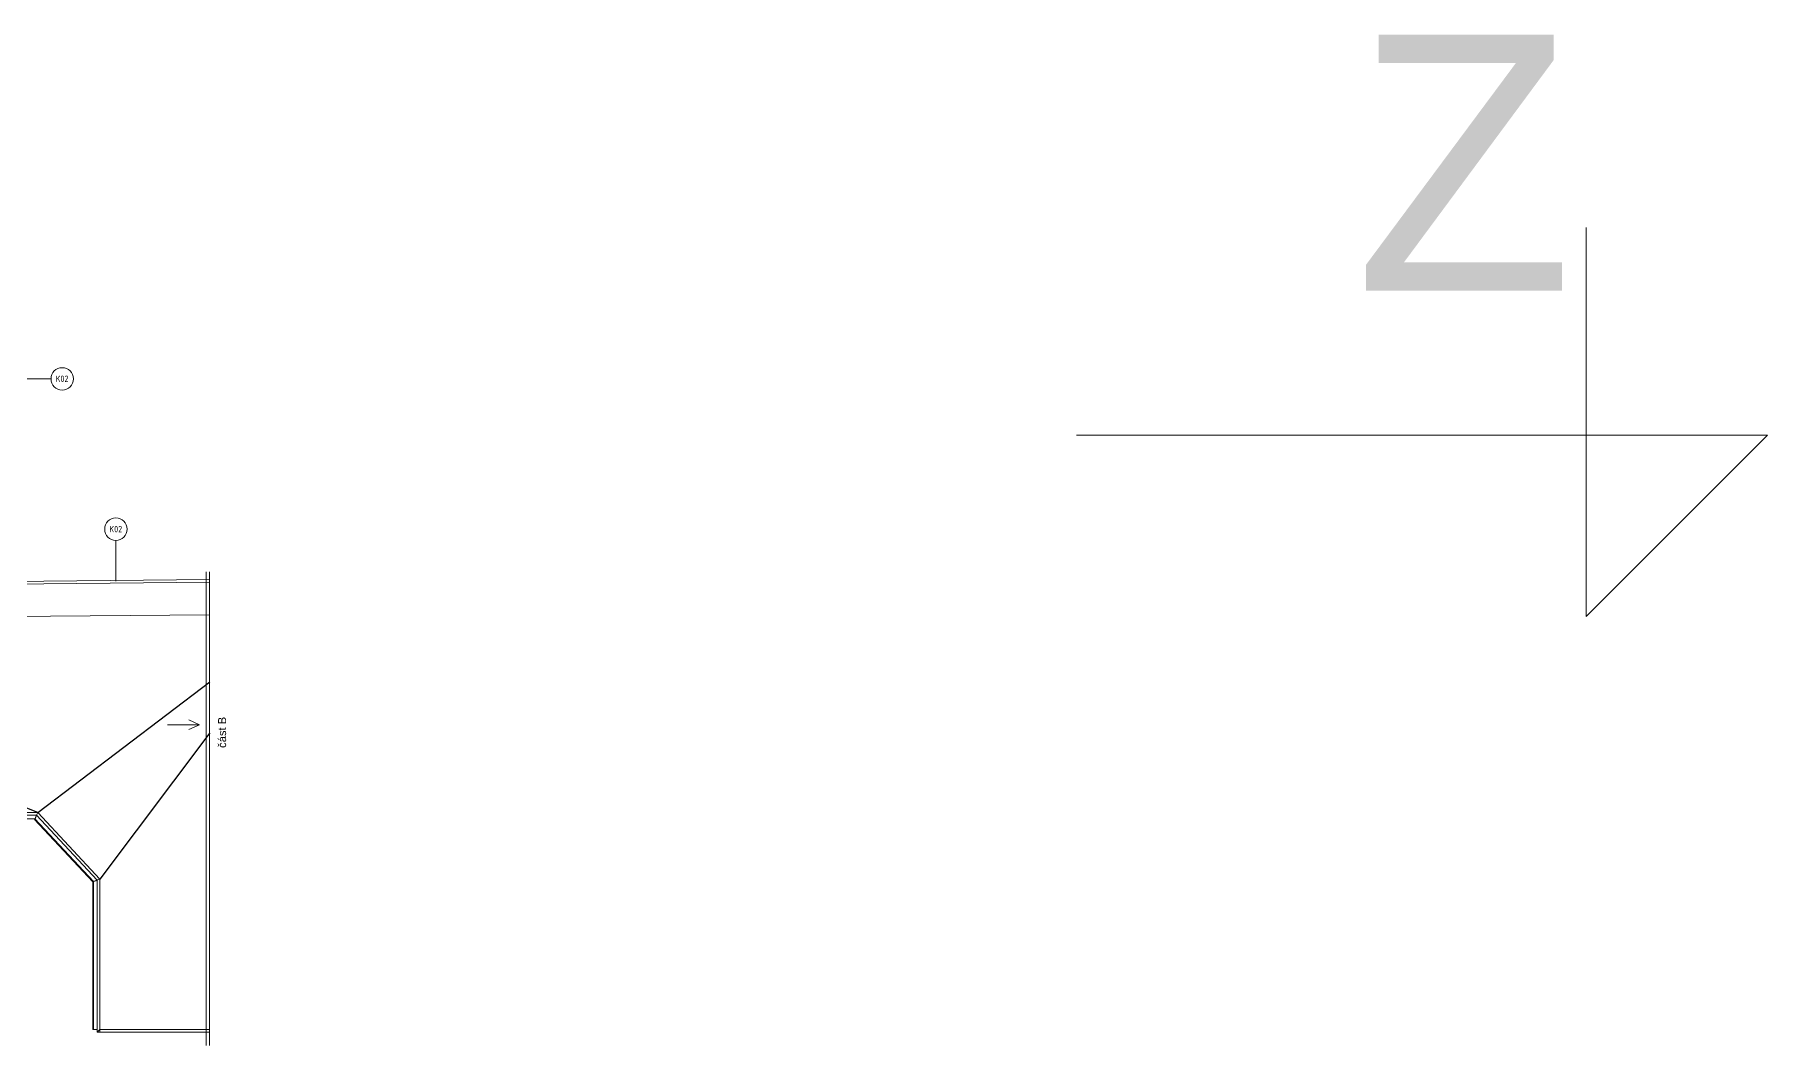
# Model space of a CAD drawing. Header units: millimetres. Extents: x -2854 to 232784, y -45352 to 20466.
# Drawn here: x 49366 to 76433, y -24149 to -8358 of the extents above; entities that cross this region are included whole.
import ezdxf

# ---------------------------------------------------------------- set-up
doc = ezdxf.new("R2010")
doc.units = ezdxf.units.MM
for name, color, linetype, lineweight in [('A-DETL-THIN', 151, 'Continuous', 13), ('A-ROOF', 132, 'Continuous', 13), ('A-ROOF-IDEN', 132, 'Continuous', 9), ('A-ROOF-OTLN', 132, 'Continuous', 13), ('G-ANNO-TEXT', 231, 'Continuous', 9)]:
    doc.layers.add(name, color=color, linetype=linetype, lineweight=lineweight)
doc.styles.add('Arial', font='arial.ttf', dxfattribs={"height": 125})
doc.styles.add('Arial_4', font='arial.ttf', dxfattribs={"height": 4000})
doc.styles.add('ISOCPEUR', font='isocpeur.ttf', dxfattribs={"width": 0.9, "height": 100})

# ---------------------------------------------------------------- blocks, each defined once
blk = doc.blocks.new('Popiska zakončení střešního pláště - Popiska okna_Bublina-1463073-2NP_NÁVRH A')
at = {"layer": 'A-ROOF-IDEN'}
blk.add_circle((0, 0), 3.5, dxfattribs=at)

msp = doc.modelspace()

# ---------------------------------------------------------------- linework, layer by layer
at = {"layer": 'A-DETL-THIN', "lineweight": 9}
for p, q in [((73604.2, -17446.6), (73604.2, -11371.7)), ((65640.8, -14618.2), (76432.7, -14618.2)), ((76432.7, -14618.2), (73604.2, -17446.6))]:
    msp.add_line(p, q, dxfattribs=at)
at = {"layer": 'A-DETL-THIN'}
for p, q in [((52046.7, -24149.3), (52046.7, -16749.3)), ((52096.7, -24149.3), (52096.7, -16749.3)), ((51439.5, -19139.6), (51939.5, -19139.6)), ((51939.5, -19139.6), (51776.4, -19063.5)), ((51939.5, -19139.6), (51776.4, -19215.7))]:
    msp.add_line(p, q, dxfattribs=at)
at = {"layer": 'A-ROOF', "color": 11}
for p, q in [((52101, -16915), (48987.1, -16942.2)), ((48987.1, -17450.2), (52101, -17423.1))]:
    msp.add_line(p, q, dxfattribs=at)
at = {"layer": 'A-ROOF', "color": 71, "lineweight": 25}
for p, q in [((49415.6, -20509.6), (41721.6, -17513.6)), ((49415.6, -20509.6), (52101, -18468)), ((52101, -19265), (50386.7, -21551))]:
    msp.add_line(p, q, dxfattribs=at)
at = {"layer": 'A-ROOF'}
for p, q in [((49415.6, -20509.6), (41721.6, -20509.6)), ((50386.7, -21551), (49415.6, -20509.6)), ((50386.7, -23899.3), (50386.7, -21551)), ((52101, -23899.3), (50386.7, -23899.3))]:
    msp.add_line(p, q, dxfattribs=at)
at = {"layer": 'A-ROOF-IDEN'}
for p, q in [((48987.1, -13736.4), (49622.1, -13736.4)), ((50635.9, -16894.9), (50635.9, -16259.9))]:
    msp.add_line(p, q, dxfattribs=at)
at = {"layer": 'A-ROOF-OTLN', "color": 11}
for p, q in [((52101, -16873), (48987.1, -16900.2)), ((41721.6, -20551.6), (49397.4, -20551.6)), ((49397.4, -20551.6), (50344.8, -21567.5)), ((49401.3, -20542.6), (49415.6, -20509.6)), ((49371.2, -20611.8), (41721.6, -20611.8)), ((50273.6, -21595.6), (49366.4, -20622.8)), ((50284.6, -21591.2), (49371.2, -20611.8)), ((50273.6, -23899.3), (50273.6, -21595.6)), ((50284.6, -23899.3), (50284.6, -21591.2)), ((50344.8, -21567.5), (50344.8, -23941.3)), ((50353.8, -21564), (50386.7, -21551)), ((50344.7, -23899.3), (50273.6, -23899.3)), ((50344.8, -23941.3), (52101, -23941.3)), ((50353.8, -23932.3), (50386.7, -23899.3)), ((50386.4, -23932.3), (50386.7, -23899.3))]:
    msp.add_line(p, q, dxfattribs=at)
for points, knots in [([(49397.4, -20551.7), (49396.9, -20552.7), (49395.2, -20556.6), (49392.3, -20563.2), (49388.8, -20571.4), (49385.4, -20579.1), (49382.3, -20586.2), (49378.6, -20594.9), (49374.7, -20603.7), (49371.9, -20610.3), (49371.2, -20611.8), (49371.2, -20611.8)], [-0.47352116, -0.47352116, -0.47352116, -0.47352116, -0.45833333, -0.41666667, -0.375, -0.33333333, -0.29166667, -0.25, -0.16666667, -0.08333333, 0, 0, 0, 0]), ([(49397.4, -20551.6), (49397.4, -20551.6), (49397.4, -20551.5), (49397.7, -20550.9), (49398.1, -20550.1), (49398.4, -20549.3), (49398.7, -20548.6), (49399, -20547.9), (49399.3, -20547.2), (49399.6, -20546.4), (49400.1, -20545.3), (49400.7, -20544), (49401.1, -20543.1), (49401.3, -20542.6)], [0, 0, 0, 0, 0.125, 0.25, 0.375, 0.4375, 0.5, 0.5625, 0.625, 0.6875, 0.75, 0.875, 1, 1, 1, 1]), ([(50344.7, -21567.6), (50343.7, -21568), (50339.8, -21569.5), (50333.1, -21572.1), (50325, -21575.3), (50314.7, -21579.4), (50303.2, -21583.9), (50292.7, -21588), (50286.1, -21590.6), (50284.6, -21591.3), (50284.6, -21591.2)], [-0.47352116, -0.47352116, -0.47352116, -0.47352116, -0.45833333, -0.41666667, -0.375, -0.33333333, -0.25, -0.16666667, -0.08333333, 0, 0, 0, 0]), ([(50344.8, -21567.5), (50344.8, -21567.5), (50344.9, -21567.5), (50345.5, -21567.2), (50346.5, -21566.9), (50347.5, -21566.4), (50348.5, -21566.1), (50349.2, -21565.8), (50350, -21565.5), (50351, -21565.1), (50352.3, -21564.6), (50353.3, -21564.2), (50353.8, -21564)], [0, 0, 0, 0, 0.125, 0.25, 0.375, 0.5, 0.5625, 0.625, 0.6875, 0.75, 0.875, 1, 1, 1, 1]), ([(50344.8, -23941.3), (50344.8, -23941.3), (50344.9, -23941.2), (50345.2, -23940.8), (50345.5, -23940.5), (50345.9, -23940.1), (50346.2, -23939.8), (50346.6, -23939.4), (50347.1, -23938.9), (50347.6, -23938.4), (50348.1, -23937.9), (50348.5, -23937.6), (50348.8, -23937.2), (50349.2, -23936.8), (50349.6, -23936.4), (50350, -23936), (50350.4, -23935.7), (50350.8, -23935.3), (50351.1, -23934.9), (50351.7, -23934.3), (50352.6, -23933.4), (50353.3, -23932.7), (50353.8, -23932.3)], [0, 0, 0, 0, 0.125, 0.1875, 0.25, 0.3125, 0.34375, 0.375, 0.4375, 0.5, 0.53125, 0.5625, 0.59375, 0.625, 0.65625, 0.6875, 0.71875, 0.75, 0.78125, 0.8125, 0.875, 1, 1, 1, 1]), ([(50386.5, -23941.3), (50386.5, -23941.3), (50386.4, -23941.1), (50386.4, -23940.5), (50386.4, -23939.6), (50386.4, -23937.9), (50386.3, -23935.3), (50386.4, -23933.2), (50386.4, -23932.3)], [0, 0, 0, 0, 0.125, 0.25, 0.375, 0.5, 0.75, 1, 1, 1, 1])]:
    msp.add_open_spline(points, degree=3, knots=knots, dxfattribs=at)

# ---------------------------------------------------------------- block references
at = {"layer": 'A-ROOF-IDEN', "xscale": 49.99999999999998, "yscale": 49.99999999999998, "zscale": 49.99999999999998}
for p in [(49797.1, -13736.4), (50635.9, -16084.9)]:
    msp.add_blockref('Popiska zakončení střešního pláště - Popiska okna_Bublina-1463073-2NP_NÁVRH A', p, dxfattribs=at)

# ---------------------------------------------------------------- texts
at = {"layer": 'A-ROOF-IDEN', "char_height": 100, "width": 248.924, "attachment_point": 1, "style": 'ISOCPEUR'}
for insert in [(49693.7, -13684.9), (50532.5, -16033.4)]:
    msp.add_mtext('K02', dxfattribs=dict(at, insert=insert))
at = {"layer": 'G-ANNO-TEXT', "color": 7, "insert": (69987.2, -8358.1), "char_height": 4000, "width": 4168.775, "attachment_point": 1, "style": 'Arial_4'}
msp.add_mtext('\\fArial|b0|i0|c238|p34|;Z', dxfattribs=at)

# ---------------------------------------------------------------- next in the draw order: texts
at = {"layer": 'G-ANNO-TEXT', "color": 7, "insert": (52231.8, -19503.6), "char_height": 125, "width": 108.228, "attachment_point": 1, "rotation": 90, "style": 'Arial', "bg_fill": 3, "box_fill_scale": 1.25, "bg_fill_color": 256, "bg_fill_true_color": 13158600, "bg_fill_transparency": 0}
msp.add_mtext('\\fArial|b0|i0|c238|p34|;č', dxfattribs=at)

# ---------------------------------------------------------------- next in the draw order: texts
at = {"layer": 'G-ANNO-TEXT', "color": 7, "insert": (52231.8, -19414.3), "char_height": 125, "width": 485.021, "attachment_point": 1, "rotation": 90, "style": 'Arial', "bg_fill": 3, "box_fill_scale": 1.25, "bg_fill_color": 256, "bg_fill_true_color": 13158600, "bg_fill_transparency": 0}
msp.add_mtext('ást B', dxfattribs=at)

doc.saveas('drawing.dxf')
